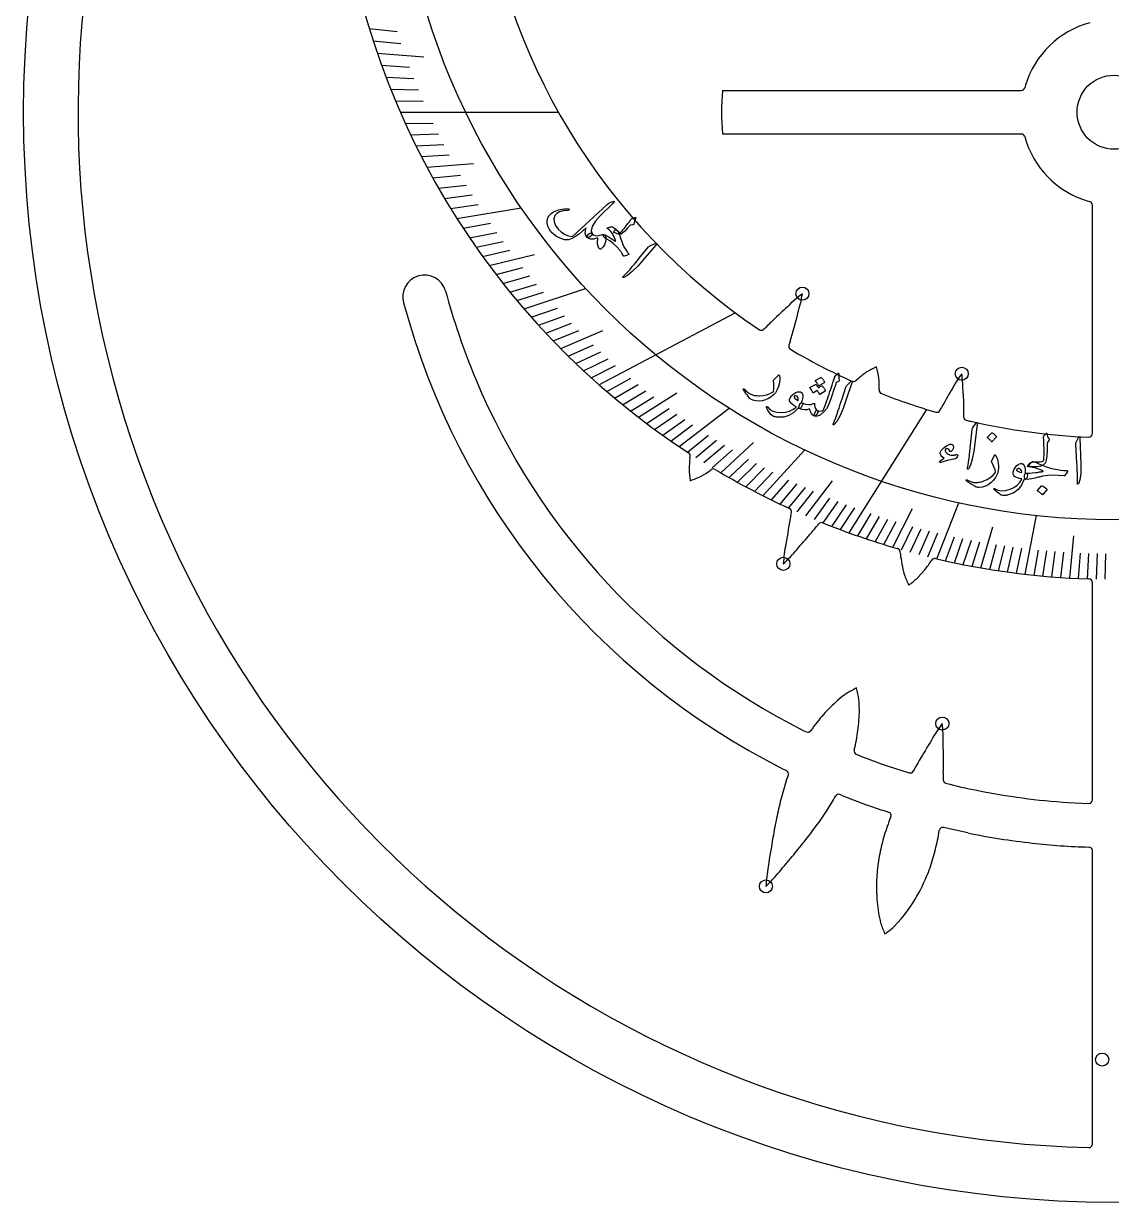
# Model space of a CAD drawing. Header units: millimetres. Extents: x -76 to 76, y -76 to 76.
# Drawn here: x -76.5 to -0.2, y -76.5 to 6.2 of the extents above; entities that cross this region are included whole.
import ezdxf

# ---------------------------------------------------------------- set-up
doc = ezdxf.new("R2010")
doc.units = ezdxf.units.MM
for name, color, linetype in [('CUT_INNER', 6, 'Continuous'), ('CUT_OUTER', 1, 'Continuous'), ('ENGRAVE', 7, 'Continuous'), ('ENGRAVE_FINE', 8, 'Continuous'), ('TEXT', 5, 'Continuous')]:
    doc.layers.add(name, color=color, linetype=linetype)

msp = doc.modelspace()

# ---------------------------------------------------------------- linework, layer by layer
at = {"layer": 'CUT_INNER'}
for points in [[(-27.466, 1.53), (-27.461, 1.53), (-6.513, 1.53)], [(-6.513, -1.53), (-27.461, -1.53), (-27.466, -1.53)], [(-1.53, -22.548), (-1.53, -6.513)], [(-46.902, -12.529), (-46.9, -12.535)], [(-22.738, -16.091), (-22.816, -16.351)], [(-18.12, -18.832), (-17.989, -18.713)], [(-16.485, -19.425), (-16.489, -19.499)], [(-10.596, -19.746), (-10.576, -20.435), (-10.56, -21.124), (-10.557, -21.376)], [(-12.226, -20.927), (-12.12, -20.736)], [(-29.761, -24.284), (-29.741, -24.15)], [(-28.259, -25.084), (-28.334, -25.14)], [(-22.672, -28.267), (-22.635, -28.081)], [(-15.19, -30.625), (-15.217, -30.617)], [(-14.998, -30.982), (-15.01, -30.845)], [(-13.286, -32.105), (-13.768, -32.661), (-13.772, -32.665)], [(-1.53, -48.252), (-1.53, -33)], [(-21.804, -43.374), (-21.585, -43.478)], [(-15.854, -45.884), (-14.389, -46.354)], [(-22.999, -46.929), (-22.852, -46.513)], [(-11.985, -46.366), (-11.994, -46.84)], [(-19.039, -47.965), (-19.232, -47.884)], [(-3.223, -48.438), (-1.791, -48.502)], [(-10.271, -50.573), (-11.967, -50.191)], [(-1.53, -72.403), (-1.53, -51.816)], [(-14.933, -56.598), (-15.427, -57.144), (-15.431, -57.148)]]:
    msp.add_lwpolyline(points, dxfattribs=at)
msp.add_circle((0, 0), 2.6, dxfattribs=at)
for centre, radius, start, end in [((0, 0), 72.675, 121.1338, 268.59124), ((-0.001, 21.86), 54.639, 133.01667, 236.88455), ((-0.002, 21.859), 44.693, 186.19653, 236.16523), ((-0.001, 0), 6.502, 105.29992, 163.11322), ((-6.513, 1.78), 0.25, 270, 345.23437), ((-2.478, 0.719), 3.923, 162.64907, 165.27467), ((-11.929, 0), 15.613, 174.37716, 185.62284), ((-6.513, -1.78), 0.25, 14.76563, 90), ((0, -0.001), 6.502, 195.29992, 253.11322), ((-0.719, -2.478), 3.923, 252.64907, 255.27467), ((-1.78, -6.513), 0.25, 360, 75.23438), ((-48.37, -12.961), 1.53, 16.39126, 196.15111), ((0.128, 0.05), 48.683, 194.98156, 202.63006), ((-14.772, -21.968), 11.645, 127.54443, 134.42677), ((-33.365, -10.827), 11.654, 343.69569, 350.57918), ((0, 0), 51.605, 195.03406, 243.26594), ((44.607, -85.719), 98.763, 133.13863, 133.94067), ((3.634, -43.422), 39.876, 133.72113, 135.01693), ((-106.999, 8.572), 87.796, 343.68526, 345.03553), ((-24.747, -15.057), 0.25, 236.07422, 314.86322), ((-22.577, -16.423), 0.25, 163.26178, 239.58984), ((-0.031, 21.801), 44.628, 239.46687, 245.70537), ((-12.408, -26.69), 9.801, 115.75694, 120.59427), ((-24.792, -19.893), 8.375, 8.36875, 14.03004), ((0, 0), 48.546, 202.63366, 243.31163), ((-18.288, -18.647), 0.25, 245.56641, 312.20871), ((-11.794, -26.091), 9.633, 125.55423, 130.02097), ((-25.347, -19.295), 8.863, 359.15976, 4.01504), ((-1.222, -25.126), 11.645, 144.41927, 151.30172), ((-22.261, -19.862), 11.666, 0.57241, 7.44925), ((-16.239, -19.511), 0.25, 177.16629, 248.73047), ((-0.03, 21.776), 44.605, 248.56636, 253.74639), ((74.106, -68.895), 98.763, 150.01363, 150.81567), ((-12.444, -20.806), 0.25, 253.65234, 331.08966), ((-10.307, -21.373), 0.25, 180.78729, 256.46484), ((-4.25, 3.717), 26.06, 256.42713, 257.11887), ((-0.004, 21.837), 44.671, 256.99179, 267.70896), ((-1.78, -22.548), 0.25, 267.71484, 0), ((-29.988, -24.113), 0.25, 351.54129, 56.77734), ((-20.955, -25.282), 8.863, 173.53476, 178.39004), ((-21.448, -24.632), 8.375, 182.74375, 188.40504), ((-33.107, -16.655), 9.801, 290.13194, 294.96927), ((-33.776, -17.191), 9.633, 299.92923, 304.39597), ((-28.11, -25.285), 0.25, 59.23956, 126.58371), ((-0.048, 21.765), 54.533, 239.18678, 245.36939), ((-22.881, -28.033), 0.25, 348.88678, 65.21484), ((63.601, -44.552), 87.796, 169.31026, 170.66053), ((-53.912, -1.697), 42.907, 319.38104, 320.67684), ((-20.527, -29.046), 0.25, 68.02905, 140.48822), ((-0.029, 21.768), 54.543, 248.03134, 253.83141), ((-96.517, 34.425), 98.763, 318.76363, 319.56567), ((-11.579, -32.464), 11.654, 169.32066, 176.20427), ((-31.175, -23.199), 11.645, 313.16953, 320.05174), ((-15.259, -30.866), 0.25, 4.73438, 74.00391), ((-5.57, -29.954), 9.485, 186.22378, 195.10526), ((-18.424, -27.844), 6.675, 320.33445, 327.49713), ((-12.585, -31.567), 0.25, 76.81755, 147.14062), ((-0.006, 21.818), 54.597, 256.74109, 268.14638), ((-6.838, -29.613), 8.375, 199.61875, 205.28004), ((-20.31, -25.363), 9.801, 307.00694, 311.84427), ((-1.78, -33), 0.25, 0, 88.06641), ((-13.696, -49.171), 9.801, 116.54858, 121.38591), ((-26.173, -42.546), 8.375, 9.16039, 14.82168), ((-13.189, -48.441), 9.477, 126.30953, 135.14979), ((-27.359, -41.981), 9.485, 355.76542, 4.6469), ((-11.667, -50.016), 11.667, 134.93479, 141.77708), ((-15.441, -47.229), 6.979, 140.58456, 146.6235), ((-29.543, -41.863), 11.672, 349.14696, 355.98218), ((-2.718, -49.877), 11.656, 143.23241, 150.10839), ((-23.641, -44.171), 11.655, 359.37909, 6.26234), ((-21.478, -43.252), 0.25, 244.57627, 326.60177), ((-25.099, -42.858), 7.122, 344.61484, 350.27138), ((71.675, -95.198), 98.763, 148.82189, 149.62393), ((-99.776, -45.399), 87.796, 359.36853, 0.7188), ((-17.992, -44.814), 0.25, 164.3565, 247.11864), ((-7.319, -19.751), 27.491, 246.93559, 251.91271), ((29.664, -70.694), 50.129, 149.50548, 150.80127), ((-19.822, -39.425), 7.478, 243.01797, 245.02717), ((-23.088, -46.429), 0.25, 340.5769, 64.28929), ((-14.313, -46.116), 0.25, 252.20339, 330.54648), ((-3.897, -53.214), 20.109, 161.78683, 165.61938), ((-11.744, -46.844), 0.25, 178.94504, 254.74576), ((-4.763, -21.127), 26.898, 254.81331, 259.58938), ((-19.33, -48.114), 0.25, 67.11864, 150.38138), ((-0.349, -0.939), 50.604, 248.32544, 250.91815), ((0, 0), 48.546, 258.56587, 266.19299), ((3.932, -55.222), 28.192, 165.6193, 168.38028), ((-32.797, -40.727), 15.11, 326.93099, 331.268), ((-8.717, -25.249), 24.894, 250.82812, 253.41909), ((-1.78, -48.252), 0.25, 267.45763, 360), ((20.486, -58.632), 45.093, 168.37213, 170.11331), ((-39.873, -36.207), 23.506, 323.81788, 327.10996), ((-6.522, -53.249), 9.905, 157.39773, 161.56548), ((-15.897, -49.346), 0.25, 337.47458, 72.20339), ((-49.146, -29.428), 34.993, 321.589, 323.82186), ((-2.26, -54.89), 14.469, 160.73686, 166.00686), ((-22.169, -48.991), 9.999, 347.91946, 351.90288), ((-12.022, -50.434), 0.25, 77.28814, 172.01695), ((62.552, -65.981), 87.796, 170.1019, 171.45217), ((-69.285, -13.478), 60.683, 320.30722, 321.60302), ((-26.572, -48.26), 14.459, 343.45845, 348.73556), ((0, 0), 51.606, 258.5201, 263.60484), ((-0.572, -6.375), 45.207, 263.42487, 268.48242), ((-3.866, -54.485), 12.813, 166.02719, 171.99446), ((-1.78, -51.816), 0.25, 0, 87.45763), ((-12.776, -54.935), 11.666, 170.11408, 176.99079), ((-98.642, 10.776), 98.763, 319.55527, 320.3573), ((-4.573, -54.382), 12.098, 172.01321, 178.42349), ((-24.988, -48.726), 12.808, 337.46554, 343.43805), ((-32.51, -45.94), 11.645, 313.9608, 320.8434), ((-24.218, -49.048), 11.972, 327.6976, 337.47988), ((-5, -54.372), 11.672, 178.41359, 185.2488), ((-7.174, -54.608), 9.485, 185.03204, 193.91352), ((-23.446, -49.548), 11.053, 320.36894, 327.75015), ((-8.435, -54.241), 8.375, 198.42702, 204.0883), ((-21.816, -49.712), 9.801, 305.81521, 310.65253), ((-1.78, -72.403), 0.25, 268.41797, 360)]:
    msp.add_arc(centre, radius, start, end, dxfattribs=at)
at = {"layer": 'CUT_OUTER'}
msp.add_circle((0, 0), 76.5, dxfattribs=at)
at = {"layer": 'ENGRAVE'}
for points in [[(-50.076, 0), (-38.984, 0)], [(-46.112, -7.452), (-41.589, -6.721)], [(-41.392, -13.807), (-37.079, -12.369)], [(-36.138, -19.122), (-26.586, -14.067)], [(-30.513, -23.465), (-27.006, -20.768)], [(-18.595, -29.518), (-13.14, -20.859)], [(-24.637, -26.909), (-21.698, -23.699)], [(-12.447, -31.343), (-10.887, -27.414)], [(-6.238, -32.422), (-5.446, -28.308)]]:
    msp.add_lwpolyline(points, dxfattribs=at)
for centre, radius in [((0, 21.86), 50.463), ((-21.868, -12.734), 0.459), ((-10.693, -18.349), 0.459), ((-23.208, -31.693), 0.459), ((-12.055, -42.899), 0.459), ((-24.426, -54.323), 0.459), ((-0.844, -66.477), 0.459)]:
    msp.add_circle(centre, radius, dxfattribs=at)
at = {"layer": 'ENGRAVE_FINE'}
for points in [[(-52.25, 5.88), (-50.306, 5.661)], [(-51.975, 5.007), (-50.027, 4.819)], [(-51.688, 4.144), (-48.427, 3.883)], [(-51.388, 3.293), (-49.434, 3.168)], [(-51.077, 2.453), (-49.12, 2.359)], [(-50.754, 1.624), (-48.796, 1.562)], [(-50.42, 0.807), (-48.461, 0.775)], [(-49.721, -0.795), (-47.762, -0.764)], [(-49.356, -1.58), (-47.398, -1.517)], [(-48.982, -2.353), (-47.025, -2.259)], [(-48.598, -3.115), (-46.643, -2.989)], [(-48.205, -3.865), (-44.944, -3.604)], [(-47.803, -4.605), (-45.854, -4.417)], [(-47.392, -5.333), (-45.447, -5.114)], [(-46.973, -6.05), (-45.033, -5.8)], [(-46.546, -6.756), (-44.611, -6.476)], [(-45.67, -8.136), (-43.746, -7.793)], [(-45.22, -8.809), (-43.304, -8.436)], [(-44.764, -9.471), (-42.855, -9.068)], [(-44.301, -10.123), (-42.4, -9.688)], [(-43.831, -10.764), (-40.67, -9.987)], [(-43.355, -11.394), (-41.472, -10.899)], [(-42.873, -12.013), (-41, -11.488)], [(-42.385, -12.621), (-40.522, -12.067)], [(-41.891, -13.22), (-40.039, -12.635)], [(-40.888, -14.384), (-39.059, -13.741)], [(-40.378, -14.951), (-38.562, -14.279)], [(-39.864, -15.508), (-38.061, -14.806)], [(-39.344, -16.054), (-37.555, -15.324)], [(-38.821, -16.59), (-35.857, -15.324)], [(-38.292, -17.116), (-36.532, -16.33)], [(-37.76, -17.633), (-36.015, -16.818)], [(-37.223, -18.139), (-35.494, -17.296)], [(-36.682, -18.635), (-34.97, -17.765)], [(-35.59, -19.599), (-33.912, -18.674)], [(-35.038, -20.066), (-33.378, -19.115)], [(-34.483, -20.523), (-32.842, -19.546)], [(-33.364, -21.41), (-30.687, -19.693)], [(-33.925, -20.972), (-32.302, -19.968)], [(-32.799, -21.84), (-31.216, -20.785)], [(-32.232, -22.26), (-30.669, -21.18)], [(-31.662, -22.671), (-30.119, -21.567)], [(-31.089, -23.073), (-29.568, -21.944)], [(-29.936, -23.849), (-28.459, -22.672)], [(-29.355, -24.224), (-27.901, -23.024)], [(-28.773, -24.59), (-27.342, -23.367)], [(-28.188, -24.947), (-26.78, -23.701)], [(-27.601, -25.296), (-25.293, -23.18)], [(-27.012, -25.635), (-25.653, -24.346)], [(-26.421, -25.967), (-25.087, -24.655)], [(-25.828, -26.289), (-24.519, -24.957)], [(-25.234, -26.604), (-23.95, -25.251)], [(-24.04, -27.207), (-22.809, -25.814)], [(-23.44, -27.496), (-22.236, -26.084)], [(-22.839, -27.777), (-21.662, -26.346)], [(-21.633, -28.314), (-19.762, -25.866)], [(-22.237, -28.05), (-21.087, -26.6)], [(-21.028, -28.571), (-19.934, -27.085)], [(-20.421, -28.82), (-19.357, -27.317)], [(-19.814, -29.06), (-18.778, -27.541)], [(-19.205, -29.293), (-18.198, -27.757)], [(-15.531, -30.525), (-14.154, -27.819)], [(-17.984, -29.735), (-17.037, -28.168)], [(-17.372, -29.944), (-16.455, -28.362)], [(-16.76, -30.145), (-15.872, -28.549)], [(-16.146, -30.339), (-15.289, -28.729)], [(-14.916, -30.704), (-14.121, -29.068)], [(-14.3, -30.875), (-13.536, -29.226)], [(-13.683, -31.038), (-12.951, -29.378)], [(-13.066, -31.194), (-12.365, -29.522)], [(-9.348, -31.974), (-8.505, -29.091)], [(-3.121, -32.69), (-2.837, -29.718)], [(-11.829, -31.484), (-11.193, -29.79)], [(-11.209, -31.617), (-10.605, -29.914)], [(-10.589, -31.743), (-10.018, -30.031)], [(-9.969, -31.862), (-9.43, -30.141)], [(-8.727, -32.078), (-8.254, -30.341)], [(-8.105, -32.175), (-7.666, -30.43)], [(-7.483, -32.264), (-7.077, -30.513)], [(-6.861, -32.347), (-6.488, -30.589)], [(-5.615, -32.49), (-5.309, -30.722)], [(-4.992, -32.551), (-4.72, -30.778)], [(-4.368, -32.604), (-4.13, -30.828)], [(-3.744, -32.651), (-3.54, -30.87)], [(-2.497, -32.722), (-2.36, -30.936)], [(-1.873, -32.747), (-1.77, -30.959)], [(-1.248, -32.765), (-1.18, -30.976)], [(-0.624, -32.776), (-0.59, -30.986)]]:
    msp.add_lwpolyline(points, dxfattribs=at)
at = {"layer": 'TEXT'}
for points in [[(-36.054, -7.27), (-36.403, -7.662), (-36.61, -8.013), (-36.676, -8.323), (-36.6, -8.592), (-36.608, -8.62), (-36.642, -8.655), (-36.7, -8.697), (-36.785, -8.746), (-36.854, -8.782), (-36.908, -8.801), (-36.949, -8.804), (-36.974, -8.789), (-37.062, -8.645), (-37.101, -8.484), (-37.09, -8.307), (-37.029, -8.115), (-37.509, -8.536), (-37.921, -8.819), (-38.267, -8.96), (-38.547, -8.961), (-38.856, -8.85), (-39.119, -8.717), (-39.335, -8.562), (-39.504, -8.386), (-39.641, -8.186), (-39.733, -7.987), (-39.779, -7.791), (-39.779, -7.597), (-39.733, -7.415), (-39.641, -7.253), (-39.503, -7.111), (-39.318, -6.99), (-39.21, -6.938), (-39.097, -6.893), (-38.978, -6.855), (-38.855, -6.824), (-38.726, -6.8), (-38.591, -6.784), (-38.451, -6.775), (-38.305, -6.773), (-38.287, -6.776), (-38.272, -6.782), (-38.258, -6.79), (-38.247, -6.803), (-38.24, -6.815), (-38.237, -6.827), (-38.238, -6.841), (-38.243, -6.855), (-38.253, -6.868), (-38.267, -6.878), (-38.286, -6.884), (-38.31, -6.887), (-38.639, -6.923), (-38.903, -6.996), (-39.099, -7.107), (-39.228, -7.258), (-39.301, -7.473), (-39.287, -7.703), (-39.186, -7.949), (-38.998, -8.208), (-38.79, -8.405), (-38.554, -8.558), (-38.289, -8.667), (-37.997, -8.731), (-35.588, -6.505), (-35.53, -6.453), (-35.479, -6.411), (-35.434, -6.38), (-35.397, -6.359), (-35.117, -6.247), (-35.077, -6.258), (-35.066, -6.283), (-35.085, -6.324), (-35.134, -6.379)], [(-33.711, -7.422), (-33.69, -7.415), (-33.67, -7.409), (-33.653, -7.402), (-33.637, -7.397), (-33.623, -7.392), (-33.612, -7.389), (-33.604, -7.386), (-33.597, -7.384), (-33.585, -7.383), (-33.573, -7.384), (-33.564, -7.388), (-33.555, -7.396), (-33.55, -7.404), (-33.547, -7.414), (-33.548, -7.424), (-33.553, -7.435), (-33.606, -7.541), (-33.647, -7.645), (-33.675, -7.747), (-33.69, -7.848), (-33.696, -7.871), (-33.71, -7.889), (-33.73, -7.902), (-33.759, -7.908), (-33.958, -7.93), (-34.162, -8.171), (-34.327, -8.347), (-34.471, -8.472), (-34.593, -8.547), (-34.695, -8.57), (-34.763, -8.562), (-34.851, -8.536), (-34.96, -8.493), (-35.09, -8.432), (-35.061, -8.311), (-35.013, -8.25), (-34.946, -8.249), (-34.86, -8.308), (-34.802, -8.358), (-34.747, -8.401), (-34.695, -8.437), (-34.647, -8.465), (-34.63, -8.452), (-34.608, -8.43), (-34.58, -8.401), (-34.547, -8.363), (-34.509, -8.317), (-34.464, -8.263), (-34.414, -8.201), (-34.357, -8.131), (-34.286, -8.045), (-34.221, -7.964), (-34.16, -7.888), (-34.105, -7.816), (-34.054, -7.749), (-34.008, -7.686), (-33.968, -7.627), (-33.932, -7.571), (-33.902, -7.528), (-33.876, -7.496), (-33.854, -7.474), (-33.835, -7.463), (-33.813, -7.457), (-33.785, -7.449), (-33.751, -7.437), (-33.711, -7.422)], [(-35.534, -8.119), (-35.468, -8.084), (-35.402, -8.059), (-35.337, -8.045), (-35.273, -8.041), (-35.201, -8.053), (-35.126, -8.085), (-35.046, -8.135), (-34.962, -8.204), (-34.92, -8.244), (-34.882, -8.287), (-34.847, -8.331), (-34.816, -8.376), (-34.789, -8.423), (-34.764, -8.471), (-34.742, -8.519), (-34.722, -8.569), (-34.663, -8.743), (-34.608, -8.899), (-34.559, -9.036), (-34.515, -9.153), (-34.477, -9.252), (-34.445, -9.333), (-34.418, -9.395), (-34.397, -9.439), (-34.35, -9.517), (-34.304, -9.591), (-34.257, -9.661), (-34.211, -9.727), (-34.166, -9.789), (-34.123, -9.846), (-34.083, -9.899), (-34.045, -9.948), (-34.04, -9.957), (-34.042, -9.967), (-34.051, -9.977), (-34.066, -9.988), (-34.141, -10.03), (-34.218, -10.063), (-34.297, -10.088), (-34.38, -10.104), (-34.391, -10.104), (-34.402, -10.1), (-34.411, -10.093), (-34.42, -10.082), (-34.456, -10.02), (-34.491, -9.96), (-34.526, -9.903), (-34.559, -9.849), (-34.592, -9.799), (-34.624, -9.752), (-34.656, -9.71), (-34.687, -9.671), (-34.883, -9.447), (-35.117, -9.235), (-35.386, -9.032), (-35.693, -8.838), (-35.744, -8.803), (-35.784, -8.764), (-35.813, -8.723), (-35.83, -8.677), (-35.835, -8.637), (-35.825, -8.61), (-35.801, -8.595), (-35.762, -8.594), (-35.652, -8.63), (-35.491, -8.716), (-35.278, -8.853), (-35.013, -9.04), (-35.001, -9.046), (-34.992, -9.049), (-34.984, -9.05), (-34.98, -9.048), (-34.976, -9.011), (-34.997, -8.936), (-35.042, -8.823), (-35.112, -8.671), (-35.2, -8.508), (-35.301, -8.369), (-35.414, -8.254), (-35.541, -8.163), (-35.553, -8.154), (-35.556, -8.144), (-35.549, -8.132), (-35.534, -8.119)], [(-35.736, -8.603), (-35.698, -8.656), (-35.673, -8.72), (-35.661, -8.795), (-35.662, -8.881), (-35.692, -9.105), (-35.754, -9.296), (-35.849, -9.454), (-35.976, -9.577), (-36.022, -9.601), (-36.065, -9.601), (-36.103, -9.578), (-36.138, -9.53), (-36.199, -9.399), (-36.233, -9.25), (-36.241, -9.084), (-36.221, -8.902), (-36.219, -8.864), (-36.231, -8.841), (-36.258, -8.833), (-36.298, -8.84), (-36.515, -8.899), (-36.701, -8.909), (-36.855, -8.871), (-36.978, -8.786), (-36.984, -8.771), (-36.983, -8.752), (-36.977, -8.727), (-36.963, -8.697), (-36.914, -8.62), (-36.862, -8.559), (-36.808, -8.514), (-36.752, -8.485), (-36.725, -8.479), (-36.698, -8.481), (-36.671, -8.491), (-36.644, -8.509), (-36.523, -8.597), (-36.397, -8.649), (-36.268, -8.665), (-36.135, -8.645), (-35.996, -8.61), (-35.883, -8.591), (-35.796, -8.589), (-35.736, -8.603)], [(-32.248, -9.241), (-32.154, -9.21), (-32.107, -9.214), (-32.108, -9.251), (-32.156, -9.323), (-32.927, -10.221), (-33.4, -10.773), (-33.803, -11.187), (-34.138, -11.463), (-34.405, -11.6), (-34.433, -11.604), (-34.452, -11.603), (-34.462, -11.595), (-34.463, -11.581), (-34.459, -11.565), (-34.45, -11.548), (-34.437, -11.53), (-34.418, -11.51), (-34.269, -11.365), (-34.117, -11.204), (-33.962, -11.028), (-33.806, -10.835), (-33.764, -10.786), (-33.652, -10.652), (-33.47, -10.433), (-33.217, -10.129), (-32.66, -9.451), (-32.628, -9.418), (-32.596, -9.39), (-32.563, -9.368), (-32.529, -9.351)], [(-23.549, -18.449), (-23.542, -18.442), (-23.536, -18.438), (-23.53, -18.436), (-23.524, -18.435), (-23.512, -18.441), (-23.501, -18.454), (-23.491, -18.475), (-23.482, -18.504), (-23.459, -18.638), (-23.454, -18.78), (-23.467, -18.931), (-23.499, -19.089), (-23.546, -19.252), (-23.605, -19.406), (-23.676, -19.549), (-23.76, -19.683), (-23.901, -19.841), (-24.063, -19.978), (-24.245, -20.093), (-24.448, -20.186), (-24.666, -20.25), (-24.888, -20.275), (-25.114, -20.262), (-25.344, -20.209), (-25.402, -20.189), (-25.455, -20.16), (-25.503, -20.124), (-25.547, -20.08), (-25.641, -19.968), (-25.725, -19.866), (-25.799, -19.774), (-25.863, -19.691), (-25.917, -19.618), (-25.96, -19.556), (-25.994, -19.503), (-26.017, -19.461), (-26.02, -19.451), (-26.022, -19.441), (-26.021, -19.433), (-26.018, -19.426), (-26.012, -19.419), (-26.005, -19.413), (-25.997, -19.409), (-25.988, -19.406), (-25.977, -19.405), (-25.967, -19.409), (-25.957, -19.415), (-25.947, -19.426), (-25.887, -19.49), (-25.827, -19.548), (-25.768, -19.602), (-25.711, -19.649), (-25.654, -19.692), (-25.597, -19.73), (-25.54, -19.764), (-25.483, -19.793), (-25.424, -19.817), (-25.36, -19.839), (-25.292, -19.857), (-25.219, -19.872), (-25.142, -19.883), (-25.059, -19.89), (-24.972, -19.893), (-24.881, -19.892), (-24.613, -19.872), (-24.368, -19.823), (-24.143, -19.746), (-23.939, -19.641), (-23.925, -19.631), (-23.912, -19.618), (-23.901, -19.6), (-23.892, -19.579), (-23.869, -19.436), (-23.863, -19.266), (-23.875, -19.069), (-23.902, -18.844), (-23.902, -18.831), (-23.9, -18.82), (-23.896, -18.812), (-23.891, -18.806)], [(-19.562, -18.499), (-19.5, -18.442), (-19.451, -18.396), (-19.416, -18.362), (-19.394, -18.34), (-19.378, -18.326), (-19.363, -18.318), (-19.349, -18.317), (-19.334, -18.32), (-19.32, -18.33), (-19.311, -18.345), (-19.308, -18.363), (-19.31, -18.386), (-19.32, -18.495), (-19.319, -18.598), (-19.307, -18.696), (-19.283, -18.787), (-19.278, -18.816), (-19.285, -18.841), (-19.304, -18.864), (-19.335, -18.885), (-19.491, -18.976), (-19.513, -19.04), (-19.535, -19.102), (-19.557, -19.163), (-19.577, -19.223), (-19.598, -19.282), (-19.618, -19.34), (-19.637, -19.396), (-19.656, -19.452), (-19.829, -19.968), (-19.973, -20.367), (-20.09, -20.648), (-20.18, -20.812), (-20.407, -21.079), (-20.623, -21.253), (-20.827, -21.334), (-21.018, -21.323), (-21.022, -21.32), (-21.027, -21.318), (-21.031, -21.316), (-21.036, -21.314), (-21.05, -21.277), (-21.04, -21.213), (-21.004, -21.122), (-20.945, -21.005), (-20.919, -20.963), (-20.891, -20.937), (-20.861, -20.927), (-20.828, -20.933), (-20.707, -20.965), (-20.595, -20.97), (-20.494, -20.947), (-20.402, -20.898), (-20.363, -20.805), (-20.32, -20.699), (-20.274, -20.578), (-20.226, -20.444), (-20.174, -20.296), (-20.119, -20.136), (-20.061, -19.964), (-19.999, -19.779), (-19.937, -19.598), (-19.882, -19.435), (-19.833, -19.29), (-19.791, -19.163), (-19.755, -19.055), (-19.725, -18.965), (-19.701, -18.894), (-19.682, -18.842), (-19.604, -18.575), (-19.593, -18.55), (-19.583, -18.529), (-19.573, -18.512), (-19.562, -18.499)], [(-20.574, -18.609), (-20.566, -18.606), (-20.557, -18.607), (-20.547, -18.61), (-20.536, -18.617), (-20.503, -18.654), (-20.473, -18.691), (-20.444, -18.73), (-20.418, -18.769), (-20.393, -18.809), (-20.37, -18.852), (-20.349, -18.896), (-20.33, -18.942), (-20.327, -18.956), (-20.328, -18.968), (-20.333, -18.978), (-20.341, -18.985), (-20.706, -19.211), (-20.716, -19.213), (-20.726, -19.209), (-20.735, -19.198), (-20.743, -19.181), (-20.751, -19.167), (-20.763, -19.144), (-20.779, -19.114), (-20.801, -19.077), (-20.827, -19.031), (-20.859, -18.977), (-20.896, -18.914), (-20.939, -18.844), (-20.944, -18.833), (-20.945, -18.824), (-20.942, -18.818), (-20.934, -18.814)], [(-18.514, -18.937), (-18.438, -18.874), (-18.393, -18.86), (-18.38, -18.895), (-18.398, -18.98), (-18.783, -20.099), (-19.02, -20.786), (-19.241, -21.32), (-19.451, -21.7), (-19.649, -21.925), (-19.674, -21.94), (-19.692, -21.946), (-19.704, -21.942), (-19.71, -21.93), (-19.712, -21.913), (-19.71, -21.894), (-19.705, -21.872), (-19.695, -21.847), (-19.609, -21.657), (-19.527, -21.451), (-19.449, -21.23), (-19.374, -20.994), (-19.353, -20.933), (-19.298, -20.767), (-19.21, -20.496), (-19.087, -20.12), (-18.819, -19.285), (-18.802, -19.242), (-18.782, -19.204), (-18.759, -19.171), (-18.734, -19.144)], [(-22.199, -20.787), (-22.484, -21.085), (-22.811, -21.288), (-23.181, -21.394), (-23.591, -21.403), (-23.645, -21.397), (-23.697, -21.39), (-23.748, -21.381), (-23.797, -21.37), (-23.844, -21.358), (-23.889, -21.343), (-23.931, -21.327), (-23.971, -21.309), (-24.058, -21.244), (-24.157, -21.127), (-24.267, -20.958), (-24.387, -20.738), (-24.397, -20.71), (-24.4, -20.687), (-24.395, -20.67), (-24.381, -20.658), (-24.365, -20.652), (-24.348, -20.655), (-24.332, -20.665), (-24.316, -20.684), (-24.158, -20.853), (-23.941, -20.975), (-23.667, -21.048), (-23.336, -21.071), (-23.044, -21.046), (-22.776, -20.974), (-22.534, -20.857), (-22.316, -20.694), (-22.312, -20.685), (-22.312, -20.678), (-22.313, -20.671), (-22.317, -20.665), (-22.462, -20.578), (-22.58, -20.494), (-22.671, -20.413), (-22.735, -20.334), (-22.77, -20.248), (-22.771, -20.154), (-22.737, -20.052), (-22.668, -19.944), (-22.658, -19.93), (-22.646, -19.917), (-22.635, -19.903), (-22.622, -19.89), (-22.609, -19.876), (-22.595, -19.861), (-22.579, -19.847), (-22.563, -19.831), (-22.448, -19.737), (-22.333, -19.669), (-22.219, -19.628), (-22.106, -19.612), (-22.006, -19.624), (-21.929, -19.665), (-21.877, -19.735), (-21.849, -19.835), (-21.843, -19.957), (-21.857, -20.086), (-21.892, -20.224), (-21.948, -20.37), (-21.94, -20.374), (-21.931, -20.378), (-21.923, -20.381), (-21.915, -20.384), (-21.907, -20.387), (-21.898, -20.391), (-21.89, -20.395), (-21.881, -20.399), (-21.855, -20.42), (-21.842, -20.45), (-21.842, -20.489), (-21.854, -20.538), (-21.875, -20.587), (-21.9, -20.634), (-21.931, -20.68), (-21.967, -20.723), (-22.003, -20.759), (-22.034, -20.782), (-22.061, -20.791), (-22.083, -20.788), (-22.165, -20.745), (-22.17, -20.752), (-22.177, -20.762), (-22.187, -20.774), (-22.199, -20.787)], [(-20.512, -19.201), (-20.504, -19.198), (-20.495, -19.198), (-20.485, -19.202), (-20.474, -19.209), (-20.44, -19.245), (-20.409, -19.283), (-20.38, -19.321), (-20.353, -19.36), (-20.327, -19.401), (-20.304, -19.443), (-20.282, -19.488), (-20.262, -19.533), (-20.26, -19.546), (-20.262, -19.556), (-20.267, -19.566), (-20.277, -19.574), (-20.642, -19.802), (-20.65, -19.804), (-20.658, -19.8), (-20.667, -19.79), (-20.676, -19.775), (-20.682, -19.764), (-20.692, -19.748), (-20.704, -19.726), (-20.721, -19.699), (-20.74, -19.666), (-20.764, -19.628), (-20.791, -19.584), (-20.822, -19.535), (-21.091, -19.701), (-21.102, -19.703), (-21.111, -19.699), (-21.121, -19.688), (-21.129, -19.671), (-21.137, -19.656), (-21.149, -19.634), (-21.166, -19.603), (-21.188, -19.565), (-21.214, -19.519), (-21.247, -19.465), (-21.285, -19.402), (-21.328, -19.331), (-21.331, -19.321), (-21.331, -19.313), (-21.327, -19.307), (-21.319, -19.303), (-20.955, -19.101), (-20.947, -19.098), (-20.938, -19.098), (-20.928, -19.102), (-20.917, -19.109), (-20.894, -19.135), (-20.871, -19.162), (-20.849, -19.189), (-20.827, -19.217), (-20.807, -19.246), (-20.788, -19.276), (-20.77, -19.306), (-20.754, -19.338)], [(-22.156, -20.201), (-22.16, -20.099), (-22.18, -20.018), (-22.216, -19.958), (-22.269, -19.918), (-22.308, -19.909), (-22.347, -19.907), (-22.384, -19.912), (-22.421, -19.924), (-22.435, -19.933), (-22.444, -19.947), (-22.447, -19.965), (-22.444, -19.988), (-22.421, -20.05), (-22.371, -20.111), (-22.294, -20.169), (-22.191, -20.226), (-22.179, -20.23), (-22.17, -20.227), (-22.162, -20.217), (-22.156, -20.201)], [(-20.828, -20.933), (-20.799, -20.961), (-20.779, -20.985), (-20.769, -21.005), (-20.768, -21.021), (-20.775, -21.042), (-20.785, -21.067), (-20.8, -21.094), (-20.819, -21.125), (-20.886, -21.221), (-20.942, -21.286), (-20.986, -21.32), (-21.018, -21.323), (-21.129, -21.248), (-21.223, -21.14), (-21.301, -20.999), (-21.361, -20.826), (-21.526, -20.874), (-21.703, -20.884), (-21.89, -20.855), (-22.087, -20.786), (-22.105, -20.771), (-22.115, -20.751), (-22.116, -20.725), (-22.11, -20.692), (-22.052, -20.495), (-22.045, -20.473), (-22.032, -20.452), (-22.013, -20.433), (-21.988, -20.414), (-21.964, -20.402), (-21.939, -20.396), (-21.914, -20.396), (-21.888, -20.401), (-21.653, -20.481), (-21.444, -20.515), (-21.262, -20.502), (-21.105, -20.443), (-21.086, -20.434), (-21.066, -20.43), (-21.047, -20.431), (-21.027, -20.438), (-21.012, -20.449), (-21.003, -20.463), (-21.002, -20.478), (-21.008, -20.497), (-21.015, -20.513), (-21.021, -20.528), (-21.024, -20.541), (-21.025, -20.552), (-20.995, -20.676), (-20.952, -20.78), (-20.897, -20.866), (-20.828, -20.933)], [(-9.732, -21.872), (-9.67, -21.795), (-9.629, -21.772), (-9.608, -21.803), (-9.609, -21.889), (-9.757, -23.064), (-9.846, -23.785), (-9.954, -24.353), (-10.081, -24.768), (-10.229, -25.029), (-10.249, -25.049), (-10.266, -25.058), (-10.279, -25.057), (-10.287, -25.046), (-10.293, -25.031), (-10.295, -25.011), (-10.293, -24.988), (-10.289, -24.962), (-10.244, -24.759), (-10.206, -24.541), (-10.175, -24.308), (-10.15, -24.061), (-10.142, -23.997), (-10.123, -23.823), (-10.092, -23.54), (-10.049, -23.147), (-9.959, -22.275), (-9.951, -22.229), (-9.939, -22.188), (-9.924, -22.151), (-9.905, -22.119)], [(-8.587, -22.503), (-8.58, -22.499), (-8.571, -22.497), (-8.561, -22.497), (-8.549, -22.501), (-8.468, -22.555), (-8.393, -22.616), (-8.325, -22.685), (-8.264, -22.76), (-8.258, -22.771), (-8.257, -22.781), (-8.259, -22.791), (-8.266, -22.799), (-8.549, -23.118), (-8.558, -23.125), (-8.569, -23.125), (-8.581, -23.119), (-8.594, -23.105), (-8.605, -23.093), (-8.622, -23.075), (-8.647, -23.05), (-8.677, -23.02), (-8.715, -22.983), (-8.76, -22.94), (-8.813, -22.891), (-8.873, -22.834), (-8.881, -22.826), (-8.884, -22.818), (-8.883, -22.811), (-8.877, -22.804)], [(-4.928, -24.354), (-4.924, -24.216), (-4.921, -24.07), (-4.919, -23.916), (-4.919, -23.755), (-4.92, -23.586), (-4.922, -23.409), (-4.926, -23.223), (-4.931, -23.028), (-4.964, -22.826), (-4.962, -22.8), (-4.956, -22.776), (-4.947, -22.753), (-4.935, -22.732), (-4.928, -22.721), (-4.918, -22.707), (-4.905, -22.69), (-4.889, -22.669), (-4.87, -22.645), (-4.849, -22.617), (-4.826, -22.585), (-4.8, -22.548), (-4.791, -22.537), (-4.781, -22.529), (-4.769, -22.524), (-4.756, -22.524), (-4.746, -22.527), (-4.738, -22.536), (-4.732, -22.548), (-4.729, -22.566), (-4.707, -22.663), (-4.673, -22.759), (-4.626, -22.853), (-4.566, -22.945), (-4.551, -22.971), (-4.546, -22.996), (-4.553, -23.019), (-4.571, -23.042), (-4.681, -23.171), (-4.691, -23.187), (-4.698, -23.209), (-4.703, -23.236), (-4.706, -23.27), (-4.703, -23.744), (-4.721, -24.122), (-4.761, -24.405), (-4.824, -24.593), (-4.949, -24.737), (-5.151, -24.835), (-5.429, -24.885), (-5.783, -24.886), (-5.912, -24.862), (-5.97, -24.814), (-5.959, -24.74), (-5.878, -24.641), (-5.865, -24.628), (-5.851, -24.616), (-5.839, -24.604), (-5.826, -24.592), (-5.814, -24.58), (-5.802, -24.569), (-5.791, -24.557), (-5.78, -24.547), (-5.753, -24.526), (-5.723, -24.514), (-5.688, -24.508), (-5.65, -24.509), (-5.479, -24.524), (-5.328, -24.53), (-5.197, -24.528), (-5.085, -24.517), (-5.02, -24.5), (-4.973, -24.467), (-4.942, -24.419), (-4.928, -24.354)], [(-2.526, -22.87), (-2.478, -22.784), (-2.441, -22.755), (-2.416, -22.783), (-2.402, -22.868), (-2.358, -24.051), (-2.33, -24.777), (-2.344, -25.355), (-2.402, -25.785), (-2.506, -26.067), (-2.523, -26.089), (-2.538, -26.101), (-2.551, -26.102), (-2.561, -26.093), (-2.569, -26.078), (-2.574, -26.059), (-2.576, -26.037), (-2.576, -26.01), (-2.565, -25.802), (-2.563, -25.581), (-2.569, -25.346), (-2.585, -25.099), (-2.587, -25.034), (-2.597, -24.859), (-2.612, -24.575), (-2.633, -24.18), (-2.685, -23.305), (-2.684, -23.258), (-2.68, -23.216), (-2.67, -23.177), (-2.657, -23.142)], [(-11.066, -24.255), (-11.086, -24.284), (-11.107, -24.307), (-11.128, -24.324), (-11.149, -24.334), (-11.248, -24.346), (-11.353, -24.364), (-11.466, -24.387), (-11.587, -24.415), (-11.716, -24.449), (-11.852, -24.488), (-11.996, -24.533), (-12.148, -24.584), (-12.173, -24.589), (-12.194, -24.587), (-12.211, -24.579), (-12.223, -24.564), (-12.226, -24.559), (-12.228, -24.554), (-12.229, -24.551), (-12.229, -24.548), (-12.218, -24.497), (-12.164, -24.438), (-12.067, -24.372), (-11.927, -24.299), (-12.074, -24.18), (-12.165, -24.063), (-12.201, -23.95), (-12.182, -23.839), (-12.13, -23.744), (-12.043, -23.643), (-11.92, -23.534), (-11.763, -23.416), (-11.665, -23.357), (-11.579, -23.319), (-11.505, -23.301), (-11.444, -23.305), (-11.347, -23.346), (-11.29, -23.413), (-11.273, -23.504), (-11.297, -23.619), (-11.313, -23.661), (-11.336, -23.701), (-11.365, -23.742), (-11.401, -23.782), (-11.437, -23.81), (-11.469, -23.818), (-11.498, -23.807), (-11.524, -23.776), (-11.601, -23.672), (-11.674, -23.612), (-11.743, -23.598), (-11.808, -23.628), (-11.853, -23.693), (-11.851, -23.766), (-11.804, -23.849), (-11.71, -23.942), (-11.633, -23.996), (-11.547, -24.035), (-11.451, -24.061), (-11.345, -24.073), (-11.309, -24.073), (-11.27, -24.068), (-11.229, -24.06), (-11.185, -24.048), (-11.161, -24.042), (-11.138, -24.037), (-11.116, -24.032), (-11.095, -24.028), (-11.075, -24.025), (-11.057, -24.023), (-11.04, -24.022), (-11.025, -24.023), (-10.988, -24.033), (-10.972, -24.056), (-10.975, -24.093), (-10.999, -24.143)], [(-8.393, -24.063), (-8.389, -24.055), (-8.385, -24.048), (-8.38, -24.044), (-8.375, -24.041), (-8.361, -24.043), (-8.347, -24.052), (-8.33, -24.068), (-8.312, -24.092), (-8.244, -24.21), (-8.191, -24.342), (-8.152, -24.488), (-8.128, -24.648), (-8.116, -24.817), (-8.12, -24.981), (-8.138, -25.14), (-8.171, -25.295), (-8.25, -25.492), (-8.355, -25.675), (-8.487, -25.846), (-8.647, -26.002), (-8.829, -26.137), (-9.029, -26.236), (-9.246, -26.301), (-9.48, -26.33), (-9.542, -26.33), (-9.602, -26.322), (-9.66, -26.304), (-9.716, -26.278), (-9.842, -26.205), (-9.956, -26.137), (-10.057, -26.076), (-10.145, -26.02), (-10.221, -25.97), (-10.283, -25.926), (-10.332, -25.888), (-10.368, -25.856), (-10.375, -25.847), (-10.38, -25.839), (-10.382, -25.831), (-10.381, -25.824), (-10.378, -25.815), (-10.374, -25.807), (-10.367, -25.8), (-10.36, -25.794), (-10.35, -25.79), (-10.339, -25.79), (-10.328, -25.793), (-10.315, -25.799), (-10.236, -25.838), (-10.16, -25.873), (-10.087, -25.903), (-10.016, -25.929), (-9.948, -25.95), (-9.882, -25.966), (-9.817, -25.978), (-9.753, -25.985), (-9.689, -25.988), (-9.622, -25.987), (-9.552, -25.981), (-9.478, -25.97), (-9.402, -25.954), (-9.322, -25.932), (-9.239, -25.906), (-9.153, -25.874), (-8.909, -25.764), (-8.694, -25.634), (-8.509, -25.485), (-8.354, -25.316), (-8.343, -25.302), (-8.336, -25.285), (-8.332, -25.265), (-8.331, -25.242), (-8.358, -25.1), (-8.41, -24.939), (-8.488, -24.757), (-8.591, -24.555), (-8.595, -24.542), (-8.597, -24.532), (-8.596, -24.523), (-8.594, -24.515)], [(-6.327, -25.801), (-6.494, -26.178), (-6.732, -26.48), (-7.043, -26.706), (-7.426, -26.854), (-7.478, -26.867), (-7.53, -26.878), (-7.581, -26.887), (-7.63, -26.893), (-7.679, -26.898), (-7.726, -26.9), (-7.771, -26.899), (-7.814, -26.896), (-7.919, -26.864), (-8.052, -26.788), (-8.213, -26.666), (-8.401, -26.5), (-8.42, -26.478), (-8.43, -26.457), (-8.431, -26.439), (-8.423, -26.423), (-8.409, -26.412), (-8.393, -26.409), (-8.374, -26.413), (-8.352, -26.426), (-8.146, -26.531), (-7.901, -26.571), (-7.618, -26.546), (-7.299, -26.455), (-7.033, -26.332), (-6.806, -26.173), (-6.618, -25.98), (-6.469, -25.753), (-6.468, -25.744), (-6.47, -25.736), (-6.474, -25.731), (-6.48, -25.727), (-6.646, -25.694), (-6.786, -25.655), (-6.899, -25.609), (-6.986, -25.558), (-7.048, -25.488), (-7.081, -25.4), (-7.083, -25.293), (-7.056, -25.168), (-7.05, -25.151), (-7.045, -25.135), (-7.038, -25.118), (-7.031, -25.101), (-7.023, -25.084), (-7.014, -25.065), (-7.005, -25.046), (-6.995, -25.026), (-6.919, -24.898), (-6.834, -24.796), (-6.742, -24.718), (-6.641, -24.665), (-6.542, -24.642), (-6.456, -24.654), (-6.383, -24.702), (-6.323, -24.787), (-6.275, -24.898), (-6.244, -25.025), (-6.231, -25.167), (-6.234, -25.323), (-6.224, -25.324), (-6.215, -25.325), (-6.206, -25.325), (-6.197, -25.325), (-6.189, -25.325), (-6.18, -25.326), (-6.17, -25.326), (-6.161, -25.328), (-6.129, -25.339), (-6.107, -25.362), (-6.093, -25.399), (-6.088, -25.448), (-6.09, -25.502), (-6.098, -25.555), (-6.112, -25.608), (-6.13, -25.661), (-6.152, -25.707), (-6.174, -25.739), (-6.196, -25.758), (-6.218, -25.762), (-6.31, -25.75), (-6.312, -25.758), (-6.315, -25.77), (-6.32, -25.784), (-6.327, -25.801)], [(-5.274, -24.665), (-5.165, -24.721), (-5.05, -24.774), (-4.93, -24.824), (-4.805, -24.87), (-4.675, -24.913), (-4.541, -24.954), (-4.403, -24.991), (-4.26, -25.025), (-3.985, -25.082), (-3.739, -25.121), (-3.523, -25.141), (-3.339, -25.143), (-3.319, -25.144), (-3.303, -25.15), (-3.291, -25.161), (-3.283, -25.176), (-3.279, -25.193), (-3.28, -25.211), (-3.284, -25.229), (-3.293, -25.247), (-3.456, -25.491), (-3.472, -25.511), (-3.491, -25.523), (-3.514, -25.527), (-3.541, -25.524), (-3.926, -25.487), (-4.298, -25.478), (-4.656, -25.498), (-5.002, -25.547), (-5.021, -25.55), (-5.054, -25.556), (-5.101, -25.566), (-5.162, -25.58), (-5.237, -25.598), (-5.326, -25.619), (-5.428, -25.643), (-5.545, -25.67), (-5.772, -25.72), (-5.96, -25.751), (-6.111, -25.765), (-6.222, -25.761), (-6.249, -25.747), (-6.271, -25.713), (-6.287, -25.66), (-6.298, -25.586), (-6.295, -25.469), (-6.271, -25.388), (-6.226, -25.343), (-6.162, -25.332), (-6.065, -25.335), (-5.927, -25.328), (-5.747, -25.312), (-5.525, -25.285), (-5.413, -25.271), (-5.315, -25.258), (-5.231, -25.246), (-5.161, -25.237), (-5.106, -25.229), (-5.064, -25.222), (-5.037, -25.218), (-5.025, -25.215), (-5.02, -25.213), (-5.016, -25.212), (-5.013, -25.21), (-5.01, -25.209), (-5.007, -25.209), (-5.005, -25.208), (-5.003, -25.208), (-5, -25.208), (-4.985, -25.203), (-4.978, -25.196), (-4.981, -25.188), (-4.992, -25.18), (-5.044, -25.149), (-5.099, -25.119), (-5.157, -25.092), (-5.218, -25.066), (-5.282, -25.041), (-5.349, -25.018), (-5.42, -24.995), (-5.493, -24.974), (-5.566, -24.954), (-5.637, -24.936), (-5.708, -24.92), (-5.778, -24.906), (-5.847, -24.893), (-5.914, -24.884), (-5.98, -24.877), (-6.043, -24.872), (-6.059, -24.868), (-6.07, -24.86), (-6.074, -24.849), (-6.072, -24.834), (-6.061, -24.809), (-6.048, -24.785), (-6.033, -24.762), (-6.016, -24.74), (-5.998, -24.717), (-5.979, -24.695), (-5.959, -24.672), (-5.937, -24.648), (-5.89, -24.604), (-5.845, -24.571), (-5.802, -24.55), (-5.76, -24.539), (-5.656, -24.538), (-5.541, -24.559), (-5.413, -24.601), (-5.274, -24.665)], [(-6.487, -25.235), (-6.525, -25.141), (-6.572, -25.072), (-6.626, -25.027), (-6.689, -25.008), (-6.729, -25.012), (-6.766, -25.023), (-6.8, -25.041), (-6.83, -25.065), (-6.84, -25.079), (-6.844, -25.095), (-6.84, -25.113), (-6.83, -25.133), (-6.787, -25.183), (-6.719, -25.223), (-6.627, -25.252), (-6.511, -25.271), (-6.499, -25.27), (-6.49, -25.264), (-6.487, -25.252), (-6.487, -25.235)], [(-5.098, -26.224), (-5.091, -26.218), (-5.082, -26.216), (-5.071, -26.215), (-5.058, -26.218), (-4.966, -26.266), (-4.881, -26.321), (-4.802, -26.384), (-4.729, -26.455), (-4.722, -26.465), (-4.72, -26.475), (-4.721, -26.484), (-4.728, -26.494), (-4.997, -26.834), (-5.006, -26.842), (-5.018, -26.843), (-5.031, -26.837), (-5.046, -26.824), (-5.059, -26.813), (-5.08, -26.797), (-5.108, -26.774), (-5.143, -26.746), (-5.187, -26.712), (-5.24, -26.673), (-5.301, -26.628), (-5.371, -26.576), (-5.38, -26.568), (-5.384, -26.56), (-5.383, -26.553), (-5.377, -26.547)]]:
    msp.add_lwpolyline(points, close=True, dxfattribs=at)

doc.saveas('drawing.dxf')
